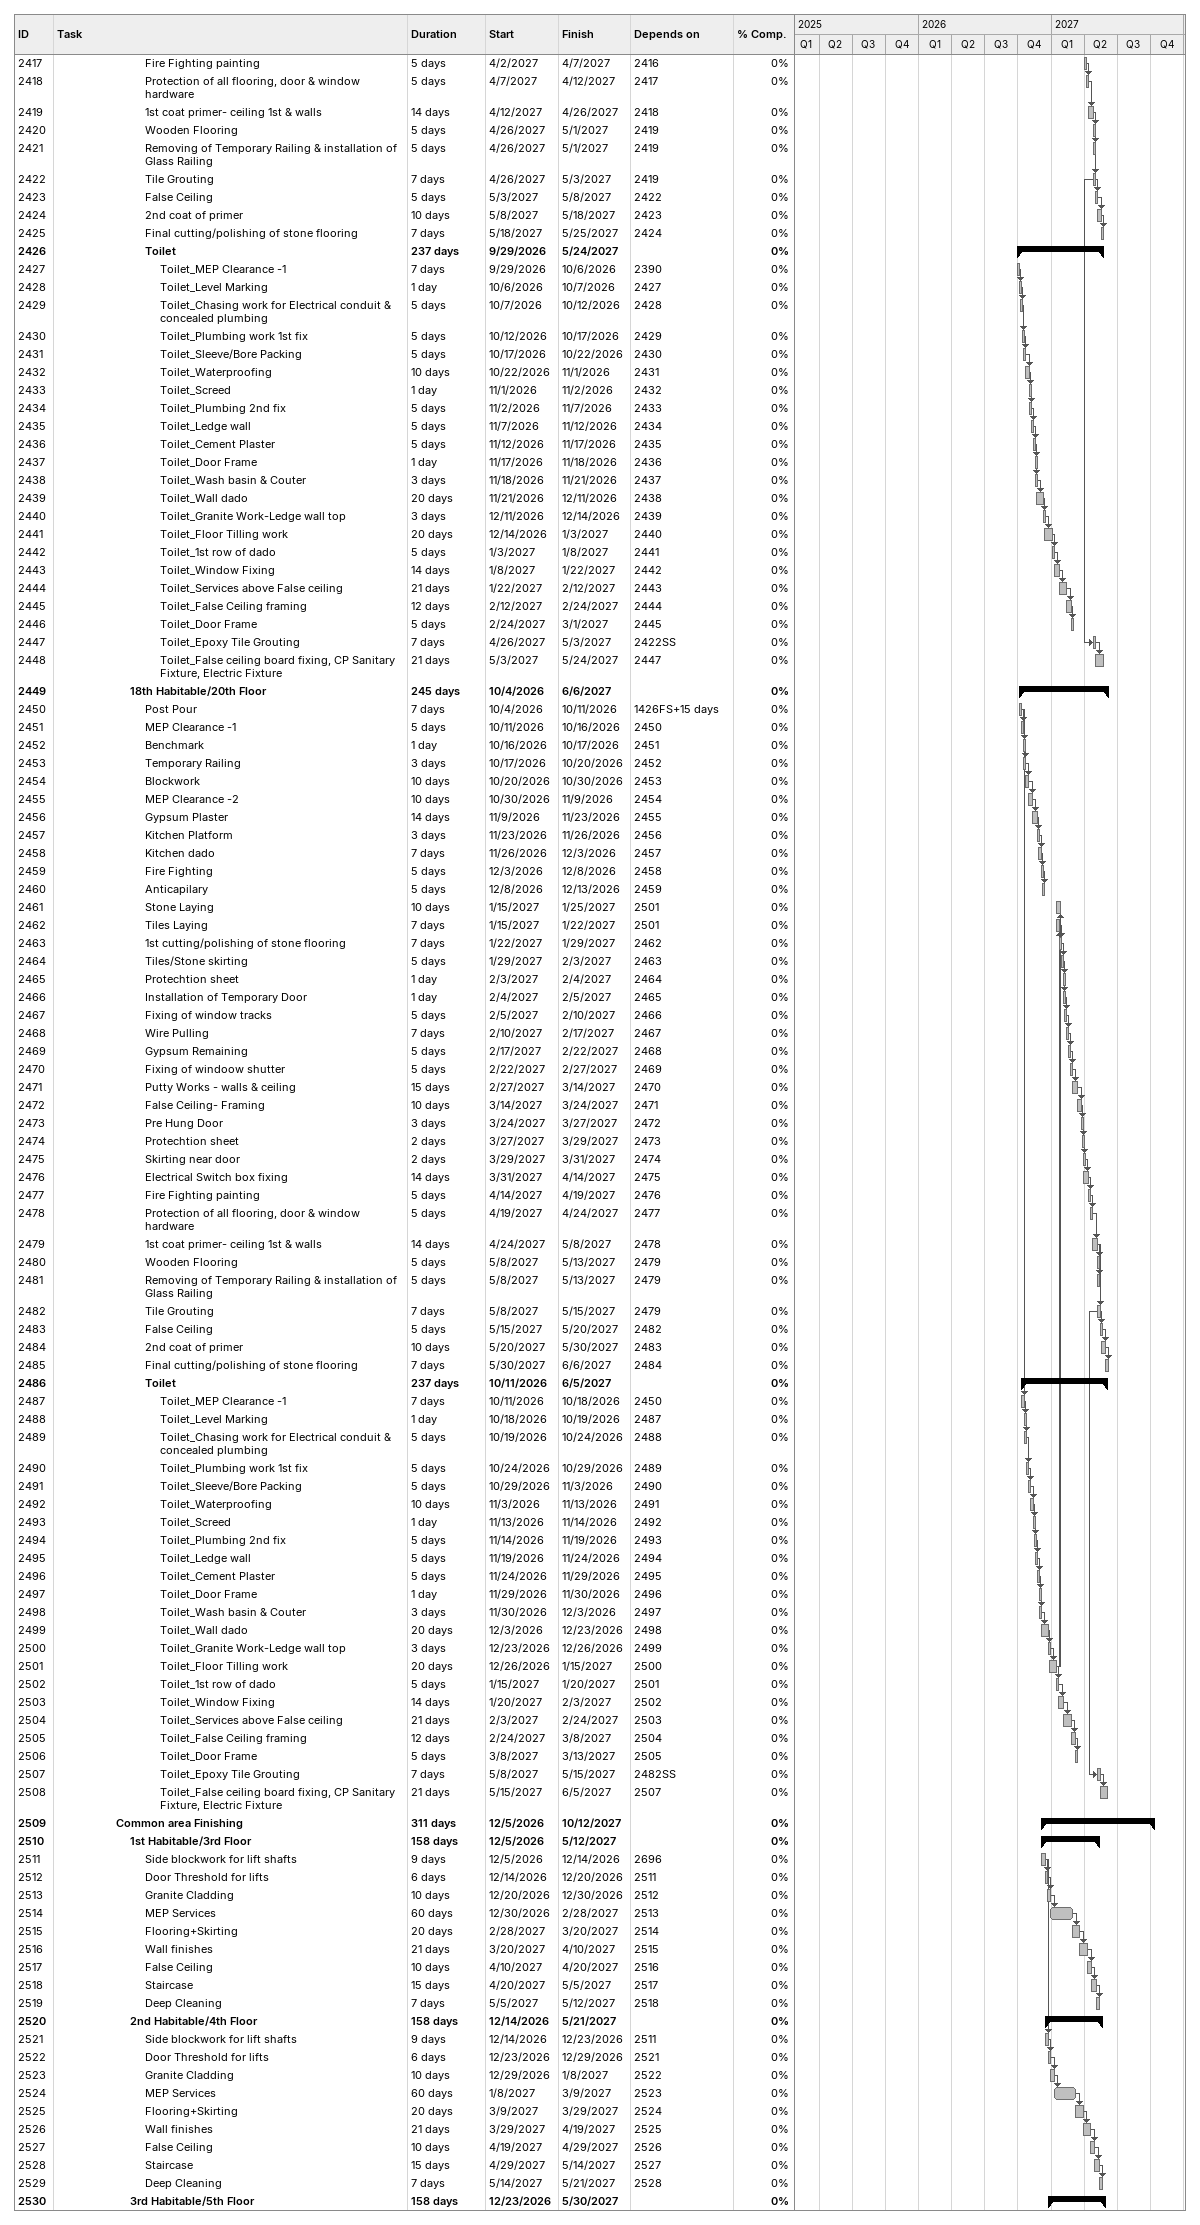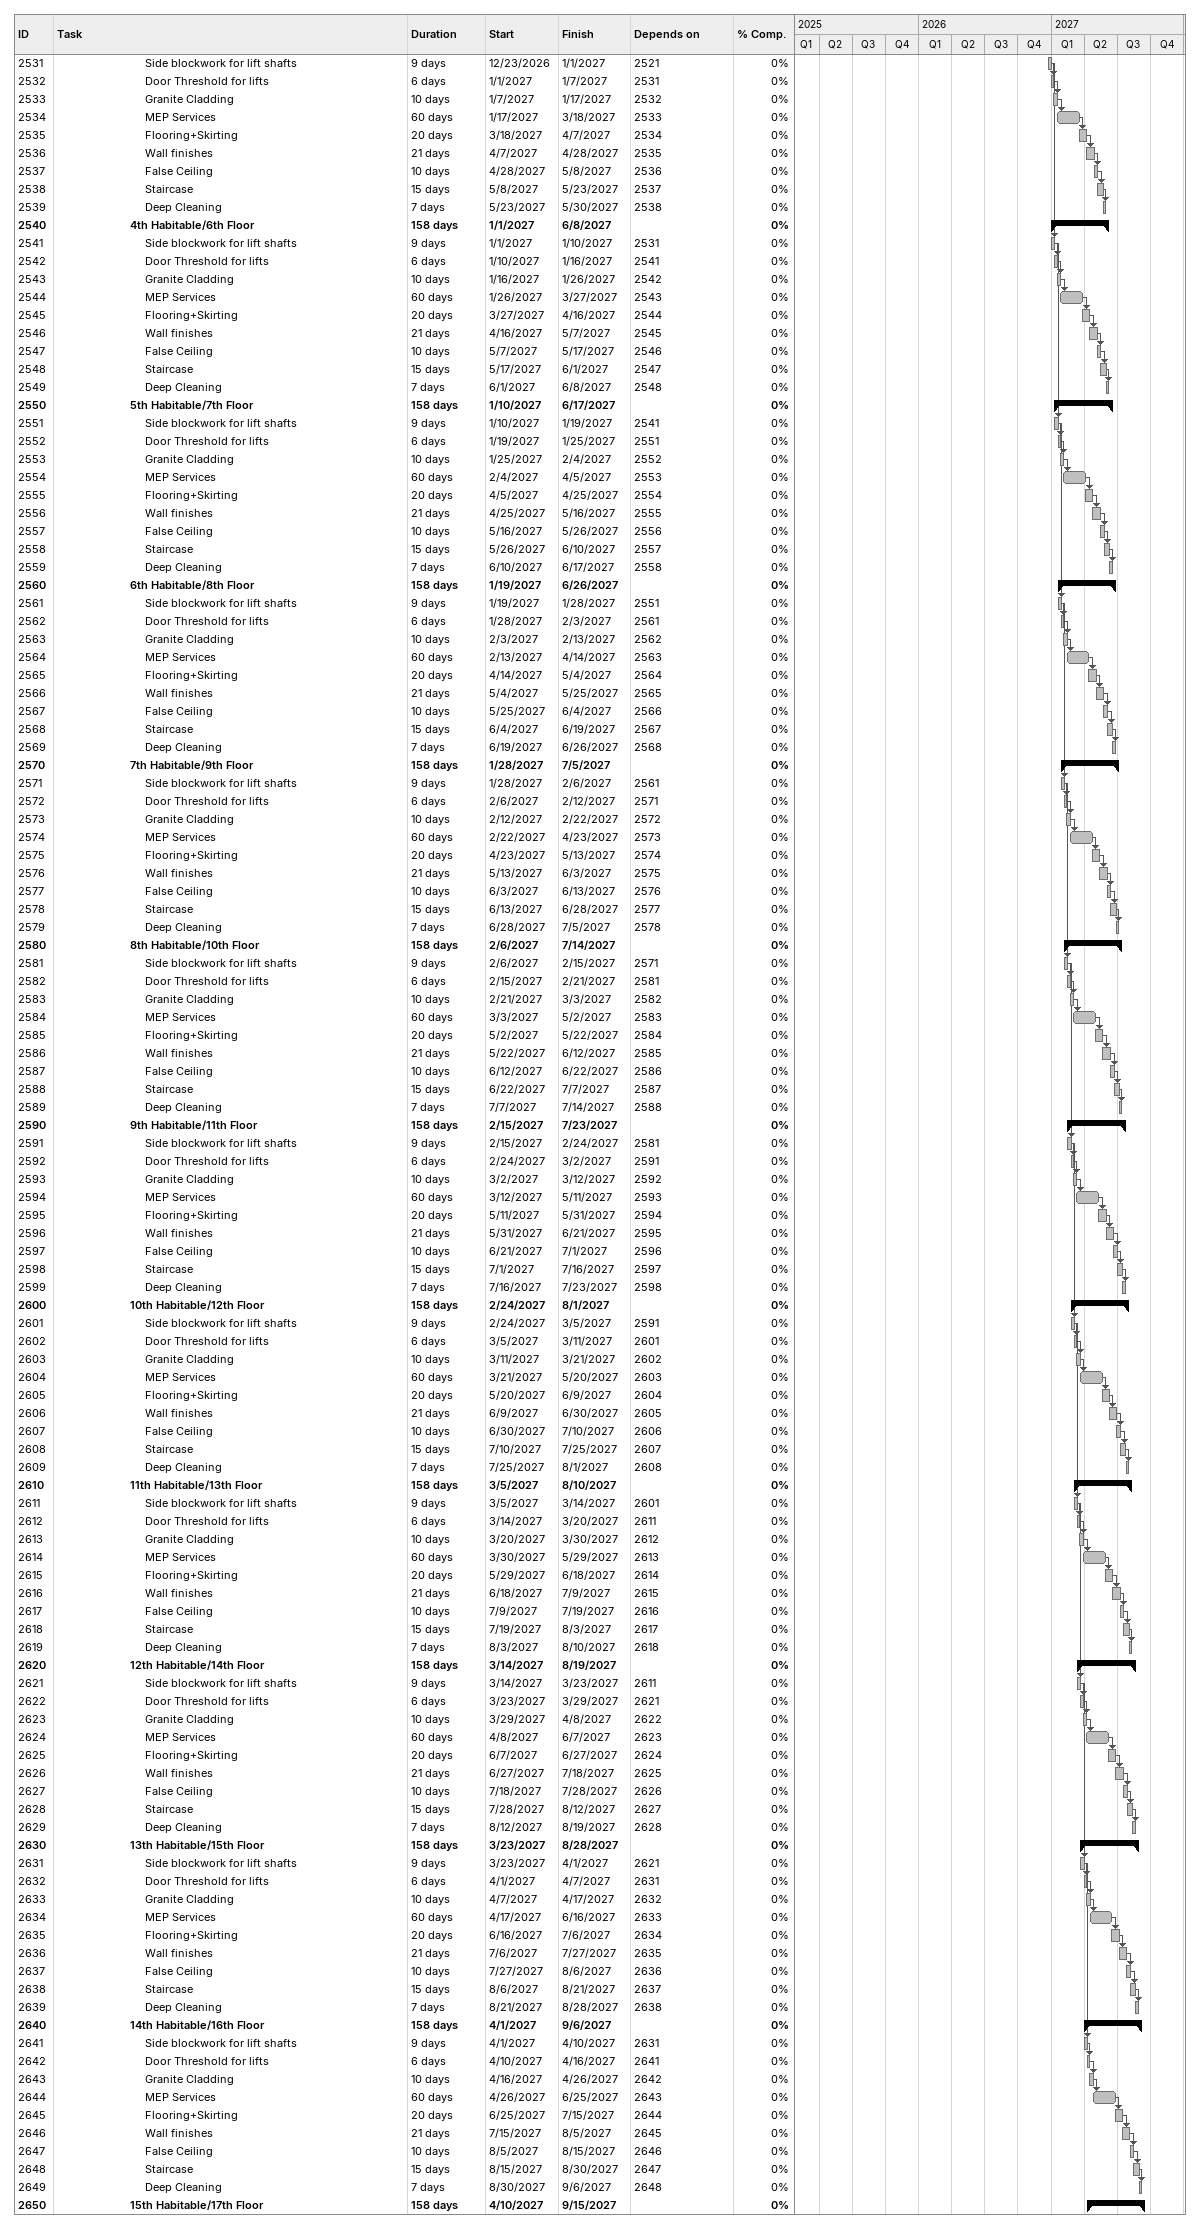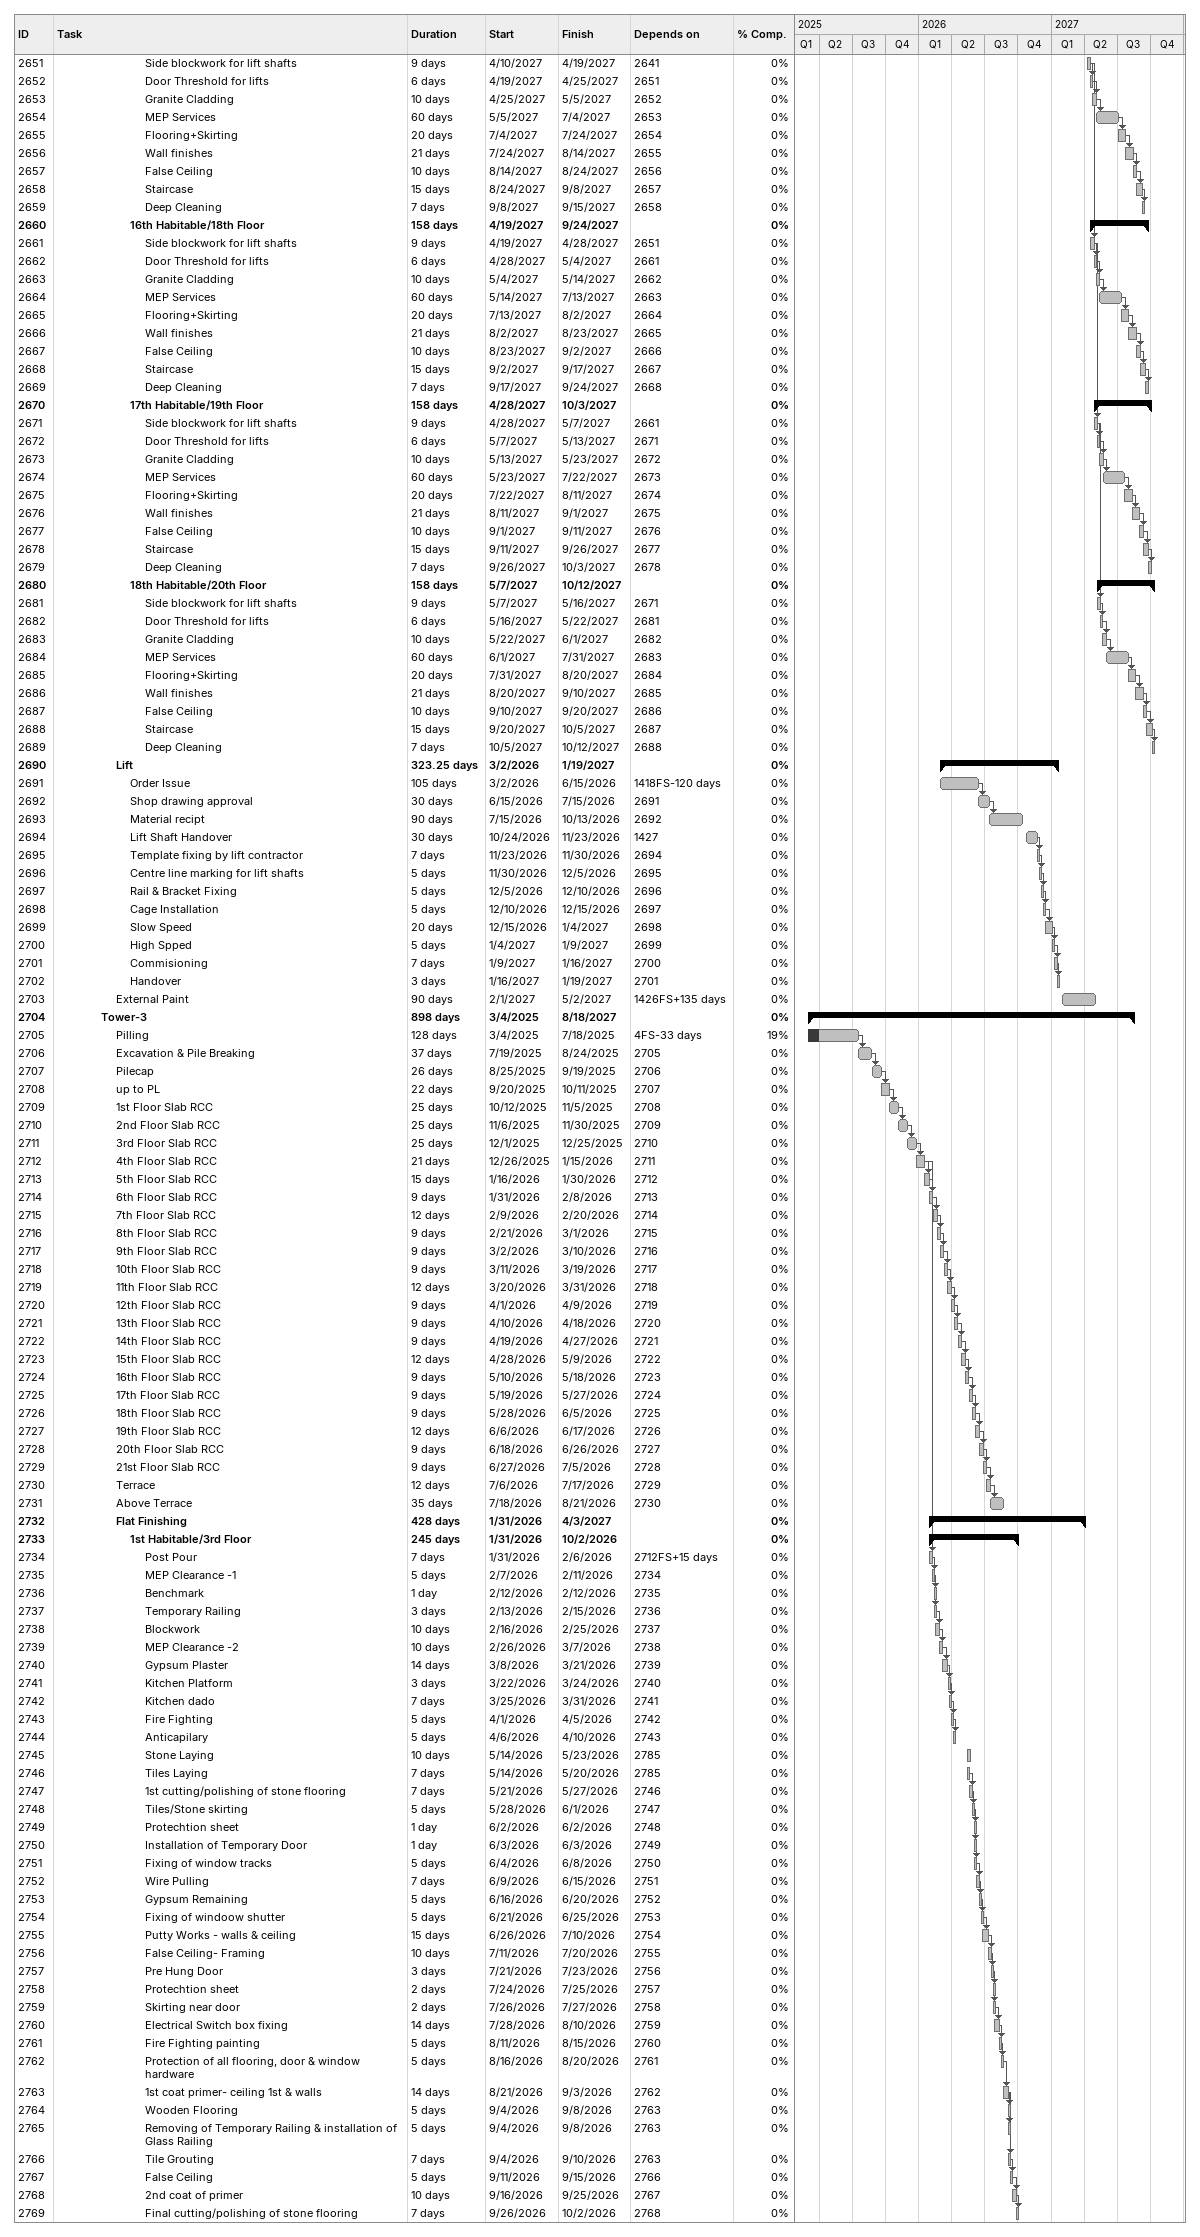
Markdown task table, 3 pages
| ID | Level | Task | Duration | Start | Finish | Predecessors | % complete |
|---|---|---|---|---|---|---|---|
| 2417 | 7 | Fire Fighting painting | 5d | 2027-04-02 | 2027-04-07 | 2416 | 0 |
| 2418 | 7 | Protection of all flooring, door & window hardware | 5d | 2027-04-07 | 2027-04-12 | 2417 | 0 |
| 2419 | 7 | 1st coat primer- ceiling 1st & walls | 14d | 2027-04-12 | 2027-04-26 | 2418 | 0 |
| 2420 | 7 | Wooden Flooring | 5d | 2027-04-26 | 2027-05-01 | 2419 | 0 |
| 2421 | 7 | Removing of Temporary Railing & installation of Glass Railing | 5d | 2027-04-26 | 2027-05-01 | 2419 | 0 |
| 2422 | 7 | Tile Grouting | 7d | 2027-04-26 | 2027-05-03 | 2419 | 0 |
| 2423 | 7 | False Ceiling | 5d | 2027-05-03 | 2027-05-08 | 2422 | 0 |
| 2424 | 7 | 2nd coat of primer | 10d | 2027-05-08 | 2027-05-18 | 2423 | 0 |
| 2425 | 7 | Final cutting/polishing of stone flooring | 7d | 2027-05-18 | 2027-05-25 | 2424 | 0 |
| 2426 | 7 | **Toilet** | 237d | 2026-09-29 | 2027-05-24 |  | 0 |
| 2427 | 8 | Toilet_MEP Clearance -1 | 7d | 2026-09-29 | 2026-10-06 | 2390 | 0 |
| 2428 | 8 | Toilet_Level Marking | 1d | 2026-10-06 | 2026-10-07 | 2427 | 0 |
| 2429 | 8 | Toilet_Chasing work for Electrical conduit & concealed plumbing | 5d | 2026-10-07 | 2026-10-12 | 2428 | 0 |
| 2430 | 8 | Toilet_Plumbing work 1st fix | 5d | 2026-10-12 | 2026-10-17 | 2429 | 0 |
| 2431 | 8 | Toilet_Sleeve/Bore Packing | 5d | 2026-10-17 | 2026-10-22 | 2430 | 0 |
| 2432 | 8 | Toilet_Waterproofing | 10d | 2026-10-22 | 2026-11-01 | 2431 | 0 |
| 2433 | 8 | Toilet_Screed | 1d | 2026-11-01 | 2026-11-02 | 2432 | 0 |
| 2434 | 8 | Toilet_Plumbing 2nd fix | 5d | 2026-11-02 | 2026-11-07 | 2433 | 0 |
| 2435 | 8 | Toilet_Ledge wall | 5d | 2026-11-07 | 2026-11-12 | 2434 | 0 |
| 2436 | 8 | Toilet_Cement Plaster | 5d | 2026-11-12 | 2026-11-17 | 2435 | 0 |
| 2437 | 8 | Toilet_Door Frame | 1d | 2026-11-17 | 2026-11-18 | 2436 | 0 |
| 2438 | 8 | Toilet_Wash basin & Couter | 3d | 2026-11-18 | 2026-11-21 | 2437 | 0 |
| 2439 | 8 | Toilet_Wall dado | 20d | 2026-11-21 | 2026-12-11 | 2438 | 0 |
| 2440 | 8 | Toilet_Granite Work-Ledge wall top | 3d | 2026-12-11 | 2026-12-14 | 2439 | 0 |
| 2441 | 8 | Toilet_Floor Tilling work | 20d | 2026-12-14 | 2027-01-03 | 2440 | 0 |
| 2442 | 8 | Toilet_1st row of dado | 5d | 2027-01-03 | 2027-01-08 | 2441 | 0 |
| 2443 | 8 | Toilet_Window Fixing | 14d | 2027-01-08 | 2027-01-22 | 2442 | 0 |
| 2444 | 8 | Toilet_Services above False ceiling | 21d | 2027-01-22 | 2027-02-12 | 2443 | 0 |
| 2445 | 8 | Toilet_False Ceiling framing | 12d | 2027-02-12 | 2027-02-24 | 2444 | 0 |
| 2446 | 8 | Toilet_Door Frame | 5d | 2027-02-24 | 2027-03-01 | 2445 | 0 |
| 2447 | 8 | Toilet_Epoxy Tile Grouting | 7d | 2027-04-26 | 2027-05-03 | 2422SS | 0 |
| 2448 | 8 | Toilet_False ceiling board fixing, CP Sanitary Fixture, Electric Fixture | 21d | 2027-05-03 | 2027-05-24 | 2447 | 0 |
| 2449 | 6 | **18th Habitable/20th Floor** | 245d | 2026-10-04 | 2027-06-06 |  | 0 |
| 2450 | 7 | Post Pour | 7d | 2026-10-04 | 2026-10-11 | 1426FS+15d | 0 |
| 2451 | 7 | MEP Clearance -1 | 5d | 2026-10-11 | 2026-10-16 | 2450 | 0 |
| 2452 | 7 | Benchmark | 1d | 2026-10-16 | 2026-10-17 | 2451 | 0 |
| 2453 | 7 | Temporary Railing | 3d | 2026-10-17 | 2026-10-20 | 2452 | 0 |
| 2454 | 7 | Blockwork | 10d | 2026-10-20 | 2026-10-30 | 2453 | 0 |
| 2455 | 7 | MEP Clearance -2 | 10d | 2026-10-30 | 2026-11-09 | 2454 | 0 |
| 2456 | 7 | Gypsum Plaster | 14d | 2026-11-09 | 2026-11-23 | 2455 | 0 |
| 2457 | 7 | Kitchen Platform | 3d | 2026-11-23 | 2026-11-26 | 2456 | 0 |
| 2458 | 7 | Kitchen dado | 7d | 2026-11-26 | 2026-12-03 | 2457 | 0 |
| 2459 | 7 | Fire Fighting | 5d | 2026-12-03 | 2026-12-08 | 2458 | 0 |
| 2460 | 7 | Anticapilary | 5d | 2026-12-08 | 2026-12-13 | 2459 | 0 |
| 2461 | 7 | Stone Laying | 10d | 2027-01-15 | 2027-01-25 | 2501 | 0 |
| 2462 | 7 | Tiles Laying | 7d | 2027-01-15 | 2027-01-22 | 2501 | 0 |
| 2463 | 7 | 1st cutting/polishing of stone flooring | 7d | 2027-01-22 | 2027-01-29 | 2462 | 0 |
| 2464 | 7 | Tiles/Stone skirting | 5d | 2027-01-29 | 2027-02-03 | 2463 | 0 |
| 2465 | 7 | Protechtion sheet | 1d | 2027-02-03 | 2027-02-04 | 2464 | 0 |
| 2466 | 7 | Installation of Temporary Door | 1d | 2027-02-04 | 2027-02-05 | 2465 | 0 |
| 2467 | 7 | Fixing of window tracks | 5d | 2027-02-05 | 2027-02-10 | 2466 | 0 |
| 2468 | 7 | Wire Pulling | 7d | 2027-02-10 | 2027-02-17 | 2467 | 0 |
| 2469 | 7 | Gypsum Remaining | 5d | 2027-02-17 | 2027-02-22 | 2468 | 0 |
| 2470 | 7 | Fixing of windoow shutter | 5d | 2027-02-22 | 2027-02-27 | 2469 | 0 |
| 2471 | 7 | Putty Works - walls & ceiling | 15d | 2027-02-27 | 2027-03-14 | 2470 | 0 |
| 2472 | 7 | False Ceiling- Framing | 10d | 2027-03-14 | 2027-03-24 | 2471 | 0 |
| 2473 | 7 | Pre Hung Door | 3d | 2027-03-24 | 2027-03-27 | 2472 | 0 |
| 2474 | 7 | Protechtion sheet | 2d | 2027-03-27 | 2027-03-29 | 2473 | 0 |
| 2475 | 7 | Skirting near door | 2d | 2027-03-29 | 2027-03-31 | 2474 | 0 |
| 2476 | 7 | Electrical Switch box fixing | 14d | 2027-03-31 | 2027-04-14 | 2475 | 0 |
| 2477 | 7 | Fire Fighting painting | 5d | 2027-04-14 | 2027-04-19 | 2476 | 0 |
| 2478 | 7 | Protection of all flooring, door & window hardware | 5d | 2027-04-19 | 2027-04-24 | 2477 | 0 |
| 2479 | 7 | 1st coat primer- ceiling 1st & walls | 14d | 2027-04-24 | 2027-05-08 | 2478 | 0 |
| 2480 | 7 | Wooden Flooring | 5d | 2027-05-08 | 2027-05-13 | 2479 | 0 |
| 2481 | 7 | Removing of Temporary Railing & installation of Glass Railing | 5d | 2027-05-08 | 2027-05-13 | 2479 | 0 |
| 2482 | 7 | Tile Grouting | 7d | 2027-05-08 | 2027-05-15 | 2479 | 0 |
| 2483 | 7 | False Ceiling | 5d | 2027-05-15 | 2027-05-20 | 2482 | 0 |
| 2484 | 7 | 2nd coat of primer | 10d | 2027-05-20 | 2027-05-30 | 2483 | 0 |
| 2485 | 7 | Final cutting/polishing of stone flooring | 7d | 2027-05-30 | 2027-06-06 | 2484 | 0 |
| 2486 | 7 | **Toilet** | 237d | 2026-10-11 | 2027-06-05 |  | 0 |
| 2487 | 8 | Toilet_MEP Clearance -1 | 7d | 2026-10-11 | 2026-10-18 | 2450 | 0 |
| 2488 | 8 | Toilet_Level Marking | 1d | 2026-10-18 | 2026-10-19 | 2487 | 0 |
| 2489 | 8 | Toilet_Chasing work for Electrical conduit & concealed plumbing | 5d | 2026-10-19 | 2026-10-24 | 2488 | 0 |
| 2490 | 8 | Toilet_Plumbing work 1st fix | 5d | 2026-10-24 | 2026-10-29 | 2489 | 0 |
| 2491 | 8 | Toilet_Sleeve/Bore Packing | 5d | 2026-10-29 | 2026-11-03 | 2490 | 0 |
| 2492 | 8 | Toilet_Waterproofing | 10d | 2026-11-03 | 2026-11-13 | 2491 | 0 |
| 2493 | 8 | Toilet_Screed | 1d | 2026-11-13 | 2026-11-14 | 2492 | 0 |
| 2494 | 8 | Toilet_Plumbing 2nd fix | 5d | 2026-11-14 | 2026-11-19 | 2493 | 0 |
| 2495 | 8 | Toilet_Ledge wall | 5d | 2026-11-19 | 2026-11-24 | 2494 | 0 |
| 2496 | 8 | Toilet_Cement Plaster | 5d | 2026-11-24 | 2026-11-29 | 2495 | 0 |
| 2497 | 8 | Toilet_Door Frame | 1d | 2026-11-29 | 2026-11-30 | 2496 | 0 |
| 2498 | 8 | Toilet_Wash basin & Couter | 3d | 2026-11-30 | 2026-12-03 | 2497 | 0 |
| 2499 | 8 | Toilet_Wall dado | 20d | 2026-12-03 | 2026-12-23 | 2498 | 0 |
| 2500 | 8 | Toilet_Granite Work-Ledge wall top | 3d | 2026-12-23 | 2026-12-26 | 2499 | 0 |
| 2501 | 8 | Toilet_Floor Tilling work | 20d | 2026-12-26 | 2027-01-15 | 2500 | 0 |
| 2502 | 8 | Toilet_1st row of dado | 5d | 2027-01-15 | 2027-01-20 | 2501 | 0 |
| 2503 | 8 | Toilet_Window Fixing | 14d | 2027-01-20 | 2027-02-03 | 2502 | 0 |
| 2504 | 8 | Toilet_Services above False ceiling | 21d | 2027-02-03 | 2027-02-24 | 2503 | 0 |
| 2505 | 8 | Toilet_False Ceiling framing | 12d | 2027-02-24 | 2027-03-08 | 2504 | 0 |
| 2506 | 8 | Toilet_Door Frame | 5d | 2027-03-08 | 2027-03-13 | 2505 | 0 |
| 2507 | 8 | Toilet_Epoxy Tile Grouting | 7d | 2027-05-08 | 2027-05-15 | 2482SS | 0 |
| 2508 | 8 | Toilet_False ceiling board fixing, CP Sanitary Fixture, Electric Fixture | 21d | 2027-05-15 | 2027-06-05 | 2507 | 0 |
| 2509 | 5 | **Common area Finishing** | 311d | 2026-12-05 | 2027-10-12 |  | 0 |
| 2510 | 6 | **1st Habitable/3rd Floor** | 158d | 2026-12-05 | 2027-05-12 |  | 0 |
| 2511 | 7 | Side blockwork for lift shafts | 9d | 2026-12-05 | 2026-12-14 | 2696 | 0 |
| 2512 | 7 | Door Threshold for lifts | 6d | 2026-12-14 | 2026-12-20 | 2511 | 0 |
| 2513 | 7 | Granite Cladding | 10d | 2026-12-20 | 2026-12-30 | 2512 | 0 |
| 2514 | 7 | MEP Services | 60d | 2026-12-30 | 2027-02-28 | 2513 | 0 |
| 2515 | 7 | Flooring+Skirting | 20d | 2027-02-28 | 2027-03-20 | 2514 | 0 |
| 2516 | 7 | Wall finishes | 21d | 2027-03-20 | 2027-04-10 | 2515 | 0 |
| 2517 | 7 | False Ceiling | 10d | 2027-04-10 | 2027-04-20 | 2516 | 0 |
| 2518 | 7 | Staircase | 15d | 2027-04-20 | 2027-05-05 | 2517 | 0 |
| 2519 | 7 | Deep Cleaning | 7d | 2027-05-05 | 2027-05-12 | 2518 | 0 |
| 2520 | 6 | **2nd Habitable/4th Floor** | 158d | 2026-12-14 | 2027-05-21 |  | 0 |
| 2521 | 7 | Side blockwork for lift shafts | 9d | 2026-12-14 | 2026-12-23 | 2511 | 0 |
| 2522 | 7 | Door Threshold for lifts | 6d | 2026-12-23 | 2026-12-29 | 2521 | 0 |
| 2523 | 7 | Granite Cladding | 10d | 2026-12-29 | 2027-01-08 | 2522 | 0 |
| 2524 | 7 | MEP Services | 60d | 2027-01-08 | 2027-03-09 | 2523 | 0 |
| 2525 | 7 | Flooring+Skirting | 20d | 2027-03-09 | 2027-03-29 | 2524 | 0 |
| 2526 | 7 | Wall finishes | 21d | 2027-03-29 | 2027-04-19 | 2525 | 0 |
| 2527 | 7 | False Ceiling | 10d | 2027-04-19 | 2027-04-29 | 2526 | 0 |
| 2528 | 7 | Staircase | 15d | 2027-04-29 | 2027-05-14 | 2527 | 0 |
| 2529 | 7 | Deep Cleaning | 7d | 2027-05-14 | 2027-05-21 | 2528 | 0 |
| 2530 | 6 | **3rd Habitable/5th Floor** | 158d | 2026-12-23 | 2027-05-30 |  | 0 |
| 2531 | 7 | Side blockwork for lift shafts | 9d | 2026-12-23 | 2027-01-01 | 2521 | 0 |
| 2532 | 7 | Door Threshold for lifts | 6d | 2027-01-01 | 2027-01-07 | 2531 | 0 |
| 2533 | 7 | Granite Cladding | 10d | 2027-01-07 | 2027-01-17 | 2532 | 0 |
| 2534 | 7 | MEP Services | 60d | 2027-01-17 | 2027-03-18 | 2533 | 0 |
| 2535 | 7 | Flooring+Skirting | 20d | 2027-03-18 | 2027-04-07 | 2534 | 0 |
| 2536 | 7 | Wall finishes | 21d | 2027-04-07 | 2027-04-28 | 2535 | 0 |
| 2537 | 7 | False Ceiling | 10d | 2027-04-28 | 2027-05-08 | 2536 | 0 |
| 2538 | 7 | Staircase | 15d | 2027-05-08 | 2027-05-23 | 2537 | 0 |
| 2539 | 7 | Deep Cleaning | 7d | 2027-05-23 | 2027-05-30 | 2538 | 0 |
| 2540 | 6 | **4th Habitable/6th Floor** | 158d | 2027-01-01 | 2027-06-08 |  | 0 |
| 2541 | 7 | Side blockwork for lift shafts | 9d | 2027-01-01 | 2027-01-10 | 2531 | 0 |
| 2542 | 7 | Door Threshold for lifts | 6d | 2027-01-10 | 2027-01-16 | 2541 | 0 |
| 2543 | 7 | Granite Cladding | 10d | 2027-01-16 | 2027-01-26 | 2542 | 0 |
| 2544 | 7 | MEP Services | 60d | 2027-01-26 | 2027-03-27 | 2543 | 0 |
| 2545 | 7 | Flooring+Skirting | 20d | 2027-03-27 | 2027-04-16 | 2544 | 0 |
| 2546 | 7 | Wall finishes | 21d | 2027-04-16 | 2027-05-07 | 2545 | 0 |
| 2547 | 7 | False Ceiling | 10d | 2027-05-07 | 2027-05-17 | 2546 | 0 |
| 2548 | 7 | Staircase | 15d | 2027-05-17 | 2027-06-01 | 2547 | 0 |
| 2549 | 7 | Deep Cleaning | 7d | 2027-06-01 | 2027-06-08 | 2548 | 0 |
| 2550 | 6 | **5th Habitable/7th Floor** | 158d | 2027-01-10 | 2027-06-17 |  | 0 |
| 2551 | 7 | Side blockwork for lift shafts | 9d | 2027-01-10 | 2027-01-19 | 2541 | 0 |
| 2552 | 7 | Door Threshold for lifts | 6d | 2027-01-19 | 2027-01-25 | 2551 | 0 |
| 2553 | 7 | Granite Cladding | 10d | 2027-01-25 | 2027-02-04 | 2552 | 0 |
| 2554 | 7 | MEP Services | 60d | 2027-02-04 | 2027-04-05 | 2553 | 0 |
| 2555 | 7 | Flooring+Skirting | 20d | 2027-04-05 | 2027-04-25 | 2554 | 0 |
| 2556 | 7 | Wall finishes | 21d | 2027-04-25 | 2027-05-16 | 2555 | 0 |
| 2557 | 7 | False Ceiling | 10d | 2027-05-16 | 2027-05-26 | 2556 | 0 |
| 2558 | 7 | Staircase | 15d | 2027-05-26 | 2027-06-10 | 2557 | 0 |
| 2559 | 7 | Deep Cleaning | 7d | 2027-06-10 | 2027-06-17 | 2558 | 0 |
| 2560 | 6 | **6th Habitable/8th Floor** | 158d | 2027-01-19 | 2027-06-26 |  | 0 |
| 2561 | 7 | Side blockwork for lift shafts | 9d | 2027-01-19 | 2027-01-28 | 2551 | 0 |
| 2562 | 7 | Door Threshold for lifts | 6d | 2027-01-28 | 2027-02-03 | 2561 | 0 |
| 2563 | 7 | Granite Cladding | 10d | 2027-02-03 | 2027-02-13 | 2562 | 0 |
| 2564 | 7 | MEP Services | 60d | 2027-02-13 | 2027-04-14 | 2563 | 0 |
| 2565 | 7 | Flooring+Skirting | 20d | 2027-04-14 | 2027-05-04 | 2564 | 0 |
| 2566 | 7 | Wall finishes | 21d | 2027-05-04 | 2027-05-25 | 2565 | 0 |
| 2567 | 7 | False Ceiling | 10d | 2027-05-25 | 2027-06-04 | 2566 | 0 |
| 2568 | 7 | Staircase | 15d | 2027-06-04 | 2027-06-19 | 2567 | 0 |
| 2569 | 7 | Deep Cleaning | 7d | 2027-06-19 | 2027-06-26 | 2568 | 0 |
| 2570 | 6 | **7th Habitable/9th Floor** | 158d | 2027-01-28 | 2027-07-05 |  | 0 |
| 2571 | 7 | Side blockwork for lift shafts | 9d | 2027-01-28 | 2027-02-06 | 2561 | 0 |
| 2572 | 7 | Door Threshold for lifts | 6d | 2027-02-06 | 2027-02-12 | 2571 | 0 |
| 2573 | 7 | Granite Cladding | 10d | 2027-02-12 | 2027-02-22 | 2572 | 0 |
| 2574 | 7 | MEP Services | 60d | 2027-02-22 | 2027-04-23 | 2573 | 0 |
| 2575 | 7 | Flooring+Skirting | 20d | 2027-04-23 | 2027-05-13 | 2574 | 0 |
| 2576 | 7 | Wall finishes | 21d | 2027-05-13 | 2027-06-03 | 2575 | 0 |
| 2577 | 7 | False Ceiling | 10d | 2027-06-03 | 2027-06-13 | 2576 | 0 |
| 2578 | 7 | Staircase | 15d | 2027-06-13 | 2027-06-28 | 2577 | 0 |
| 2579 | 7 | Deep Cleaning | 7d | 2027-06-28 | 2027-07-05 | 2578 | 0 |
| 2580 | 6 | **8th Habitable/10th Floor** | 158d | 2027-02-06 | 2027-07-14 |  | 0 |
| 2581 | 7 | Side blockwork for lift shafts | 9d | 2027-02-06 | 2027-02-15 | 2571 | 0 |
| 2582 | 7 | Door Threshold for lifts | 6d | 2027-02-15 | 2027-02-21 | 2581 | 0 |
| 2583 | 7 | Granite Cladding | 10d | 2027-02-21 | 2027-03-03 | 2582 | 0 |
| 2584 | 7 | MEP Services | 60d | 2027-03-03 | 2027-05-02 | 2583 | 0 |
| 2585 | 7 | Flooring+Skirting | 20d | 2027-05-02 | 2027-05-22 | 2584 | 0 |
| 2586 | 7 | Wall finishes | 21d | 2027-05-22 | 2027-06-12 | 2585 | 0 |
| 2587 | 7 | False Ceiling | 10d | 2027-06-12 | 2027-06-22 | 2586 | 0 |
| 2588 | 7 | Staircase | 15d | 2027-06-22 | 2027-07-07 | 2587 | 0 |
| 2589 | 7 | Deep Cleaning | 7d | 2027-07-07 | 2027-07-14 | 2588 | 0 |
| 2590 | 6 | **9th Habitable/11th Floor** | 158d | 2027-02-15 | 2027-07-23 |  | 0 |
| 2591 | 7 | Side blockwork for lift shafts | 9d | 2027-02-15 | 2027-02-24 | 2581 | 0 |
| 2592 | 7 | Door Threshold for lifts | 6d | 2027-02-24 | 2027-03-02 | 2591 | 0 |
| 2593 | 7 | Granite Cladding | 10d | 2027-03-02 | 2027-03-12 | 2592 | 0 |
| 2594 | 7 | MEP Services | 60d | 2027-03-12 | 2027-05-11 | 2593 | 0 |
| 2595 | 7 | Flooring+Skirting | 20d | 2027-05-11 | 2027-05-31 | 2594 | 0 |
| 2596 | 7 | Wall finishes | 21d | 2027-05-31 | 2027-06-21 | 2595 | 0 |
| 2597 | 7 | False Ceiling | 10d | 2027-06-21 | 2027-07-01 | 2596 | 0 |
| 2598 | 7 | Staircase | 15d | 2027-07-01 | 2027-07-16 | 2597 | 0 |
| 2599 | 7 | Deep Cleaning | 7d | 2027-07-16 | 2027-07-23 | 2598 | 0 |
| 2600 | 6 | **10th Habitable/12th Floor** | 158d | 2027-02-24 | 2027-08-01 |  | 0 |
| 2601 | 7 | Side blockwork for lift shafts | 9d | 2027-02-24 | 2027-03-05 | 2591 | 0 |
| 2602 | 7 | Door Threshold for lifts | 6d | 2027-03-05 | 2027-03-11 | 2601 | 0 |
| 2603 | 7 | Granite Cladding | 10d | 2027-03-11 | 2027-03-21 | 2602 | 0 |
| 2604 | 7 | MEP Services | 60d | 2027-03-21 | 2027-05-20 | 2603 | 0 |
| 2605 | 7 | Flooring+Skirting | 20d | 2027-05-20 | 2027-06-09 | 2604 | 0 |
| 2606 | 7 | Wall finishes | 21d | 2027-06-09 | 2027-06-30 | 2605 | 0 |
| 2607 | 7 | False Ceiling | 10d | 2027-06-30 | 2027-07-10 | 2606 | 0 |
| 2608 | 7 | Staircase | 15d | 2027-07-10 | 2027-07-25 | 2607 | 0 |
| 2609 | 7 | Deep Cleaning | 7d | 2027-07-25 | 2027-08-01 | 2608 | 0 |
| 2610 | 6 | **11th Habitable/13th Floor** | 158d | 2027-03-05 | 2027-08-10 |  | 0 |
| 2611 | 7 | Side blockwork for lift shafts | 9d | 2027-03-05 | 2027-03-14 | 2601 | 0 |
| 2612 | 7 | Door Threshold for lifts | 6d | 2027-03-14 | 2027-03-20 | 2611 | 0 |
| 2613 | 7 | Granite Cladding | 10d | 2027-03-20 | 2027-03-30 | 2612 | 0 |
| 2614 | 7 | MEP Services | 60d | 2027-03-30 | 2027-05-29 | 2613 | 0 |
| 2615 | 7 | Flooring+Skirting | 20d | 2027-05-29 | 2027-06-18 | 2614 | 0 |
| 2616 | 7 | Wall finishes | 21d | 2027-06-18 | 2027-07-09 | 2615 | 0 |
| 2617 | 7 | False Ceiling | 10d | 2027-07-09 | 2027-07-19 | 2616 | 0 |
| 2618 | 7 | Staircase | 15d | 2027-07-19 | 2027-08-03 | 2617 | 0 |
| 2619 | 7 | Deep Cleaning | 7d | 2027-08-03 | 2027-08-10 | 2618 | 0 |
| 2620 | 6 | **12th Habitable/14th Floor** | 158d | 2027-03-14 | 2027-08-19 |  | 0 |
| 2621 | 7 | Side blockwork for lift shafts | 9d | 2027-03-14 | 2027-03-23 | 2611 | 0 |
| 2622 | 7 | Door Threshold for lifts | 6d | 2027-03-23 | 2027-03-29 | 2621 | 0 |
| 2623 | 7 | Granite Cladding | 10d | 2027-03-29 | 2027-04-08 | 2622 | 0 |
| 2624 | 7 | MEP Services | 60d | 2027-04-08 | 2027-06-07 | 2623 | 0 |
| 2625 | 7 | Flooring+Skirting | 20d | 2027-06-07 | 2027-06-27 | 2624 | 0 |
| 2626 | 7 | Wall finishes | 21d | 2027-06-27 | 2027-07-18 | 2625 | 0 |
| 2627 | 7 | False Ceiling | 10d | 2027-07-18 | 2027-07-28 | 2626 | 0 |
| 2628 | 7 | Staircase | 15d | 2027-07-28 | 2027-08-12 | 2627 | 0 |
| 2629 | 7 | Deep Cleaning | 7d | 2027-08-12 | 2027-08-19 | 2628 | 0 |
| 2630 | 6 | **13th Habitable/15th Floor** | 158d | 2027-03-23 | 2027-08-28 |  | 0 |
| 2631 | 7 | Side blockwork for lift shafts | 9d | 2027-03-23 | 2027-04-01 | 2621 | 0 |
| 2632 | 7 | Door Threshold for lifts | 6d | 2027-04-01 | 2027-04-07 | 2631 | 0 |
| 2633 | 7 | Granite Cladding | 10d | 2027-04-07 | 2027-04-17 | 2632 | 0 |
| 2634 | 7 | MEP Services | 60d | 2027-04-17 | 2027-06-16 | 2633 | 0 |
| 2635 | 7 | Flooring+Skirting | 20d | 2027-06-16 | 2027-07-06 | 2634 | 0 |
| 2636 | 7 | Wall finishes | 21d | 2027-07-06 | 2027-07-27 | 2635 | 0 |
| 2637 | 7 | False Ceiling | 10d | 2027-07-27 | 2027-08-06 | 2636 | 0 |
| 2638 | 7 | Staircase | 15d | 2027-08-06 | 2027-08-21 | 2637 | 0 |
| 2639 | 7 | Deep Cleaning | 7d | 2027-08-21 | 2027-08-28 | 2638 | 0 |
| 2640 | 6 | **14th Habitable/16th Floor** | 158d | 2027-04-01 | 2027-09-06 |  | 0 |
| 2641 | 7 | Side blockwork for lift shafts | 9d | 2027-04-01 | 2027-04-10 | 2631 | 0 |
| 2642 | 7 | Door Threshold for lifts | 6d | 2027-04-10 | 2027-04-16 | 2641 | 0 |
| 2643 | 7 | Granite Cladding | 10d | 2027-04-16 | 2027-04-26 | 2642 | 0 |
| 2644 | 7 | MEP Services | 60d | 2027-04-26 | 2027-06-25 | 2643 | 0 |
| 2645 | 7 | Flooring+Skirting | 20d | 2027-06-25 | 2027-07-15 | 2644 | 0 |
| 2646 | 7 | Wall finishes | 21d | 2027-07-15 | 2027-08-05 | 2645 | 0 |
| 2647 | 7 | False Ceiling | 10d | 2027-08-05 | 2027-08-15 | 2646 | 0 |
| 2648 | 7 | Staircase | 15d | 2027-08-15 | 2027-08-30 | 2647 | 0 |
| 2649 | 7 | Deep Cleaning | 7d | 2027-08-30 | 2027-09-06 | 2648 | 0 |
| 2650 | 6 | **15th Habitable/17th Floor** | 158d | 2027-04-10 | 2027-09-15 |  | 0 |
| 2651 | 7 | Side blockwork for lift shafts | 9d | 2027-04-10 | 2027-04-19 | 2641 | 0 |
| 2652 | 7 | Door Threshold for lifts | 6d | 2027-04-19 | 2027-04-25 | 2651 | 0 |
| 2653 | 7 | Granite Cladding | 10d | 2027-04-25 | 2027-05-05 | 2652 | 0 |
| 2654 | 7 | MEP Services | 60d | 2027-05-05 | 2027-07-04 | 2653 | 0 |
| 2655 | 7 | Flooring+Skirting | 20d | 2027-07-04 | 2027-07-24 | 2654 | 0 |
| 2656 | 7 | Wall finishes | 21d | 2027-07-24 | 2027-08-14 | 2655 | 0 |
| 2657 | 7 | False Ceiling | 10d | 2027-08-14 | 2027-08-24 | 2656 | 0 |
| 2658 | 7 | Staircase | 15d | 2027-08-24 | 2027-09-08 | 2657 | 0 |
| 2659 | 7 | Deep Cleaning | 7d | 2027-09-08 | 2027-09-15 | 2658 | 0 |
| 2660 | 6 | **16th Habitable/18th Floor** | 158d | 2027-04-19 | 2027-09-24 |  | 0 |
| 2661 | 7 | Side blockwork for lift shafts | 9d | 2027-04-19 | 2027-04-28 | 2651 | 0 |
| 2662 | 7 | Door Threshold for lifts | 6d | 2027-04-28 | 2027-05-04 | 2661 | 0 |
| 2663 | 7 | Granite Cladding | 10d | 2027-05-04 | 2027-05-14 | 2662 | 0 |
| 2664 | 7 | MEP Services | 60d | 2027-05-14 | 2027-07-13 | 2663 | 0 |
| 2665 | 7 | Flooring+Skirting | 20d | 2027-07-13 | 2027-08-02 | 2664 | 0 |
| 2666 | 7 | Wall finishes | 21d | 2027-08-02 | 2027-08-23 | 2665 | 0 |
| 2667 | 7 | False Ceiling | 10d | 2027-08-23 | 2027-09-02 | 2666 | 0 |
| 2668 | 7 | Staircase | 15d | 2027-09-02 | 2027-09-17 | 2667 | 0 |
| 2669 | 7 | Deep Cleaning | 7d | 2027-09-17 | 2027-09-24 | 2668 | 0 |
| 2670 | 6 | **17th Habitable/19th Floor** | 158d | 2027-04-28 | 2027-10-03 |  | 0 |
| 2671 | 7 | Side blockwork for lift shafts | 9d | 2027-04-28 | 2027-05-07 | 2661 | 0 |
| 2672 | 7 | Door Threshold for lifts | 6d | 2027-05-07 | 2027-05-13 | 2671 | 0 |
| 2673 | 7 | Granite Cladding | 10d | 2027-05-13 | 2027-05-23 | 2672 | 0 |
| 2674 | 7 | MEP Services | 60d | 2027-05-23 | 2027-07-22 | 2673 | 0 |
| 2675 | 7 | Flooring+Skirting | 20d | 2027-07-22 | 2027-08-11 | 2674 | 0 |
| 2676 | 7 | Wall finishes | 21d | 2027-08-11 | 2027-09-01 | 2675 | 0 |
| 2677 | 7 | False Ceiling | 10d | 2027-09-01 | 2027-09-11 | 2676 | 0 |
| 2678 | 7 | Staircase | 15d | 2027-09-11 | 2027-09-26 | 2677 | 0 |
| 2679 | 7 | Deep Cleaning | 7d | 2027-09-26 | 2027-10-03 | 2678 | 0 |
| 2680 | 6 | **18th Habitable/20th Floor** | 158d | 2027-05-07 | 2027-10-12 |  | 0 |
| 2681 | 7 | Side blockwork for lift shafts | 9d | 2027-05-07 | 2027-05-16 | 2671 | 0 |
| 2682 | 7 | Door Threshold for lifts | 6d | 2027-05-16 | 2027-05-22 | 2681 | 0 |
| 2683 | 7 | Granite Cladding | 10d | 2027-05-22 | 2027-06-01 | 2682 | 0 |
| 2684 | 7 | MEP Services | 60d | 2027-06-01 | 2027-07-31 | 2683 | 0 |
| 2685 | 7 | Flooring+Skirting | 20d | 2027-07-31 | 2027-08-20 | 2684 | 0 |
| 2686 | 7 | Wall finishes | 21d | 2027-08-20 | 2027-09-10 | 2685 | 0 |
| 2687 | 7 | False Ceiling | 10d | 2027-09-10 | 2027-09-20 | 2686 | 0 |
| 2688 | 7 | Staircase | 15d | 2027-09-20 | 2027-10-05 | 2687 | 0 |
| 2689 | 7 | Deep Cleaning | 7d | 2027-10-05 | 2027-10-12 | 2688 | 0 |
| 2690 | 5 | **Lift** | 323.25d | 2026-03-02 | 2027-01-19 |  | 0 |
| 2691 | 6 | Order Issue | 105d | 2026-03-02 | 2026-06-15 | 1418FS-120d | 0 |
| 2692 | 6 | Shop drawing approval | 30d | 2026-06-15 | 2026-07-15 | 2691 | 0 |
| 2693 | 6 | Material recipt | 90d | 2026-07-15 | 2026-10-13 | 2692 | 0 |
| 2694 | 6 | Lift Shaft Handover | 30d | 2026-10-24 | 2026-11-23 | 1427 | 0 |
| 2695 | 6 | Template fixing by lift contractor | 7d | 2026-11-23 | 2026-11-30 | 2694 | 0 |
| 2696 | 6 | Centre line marking for lift shafts | 5d | 2026-11-30 | 2026-12-05 | 2695 | 0 |
| 2697 | 6 | Rail & Bracket Fixing | 5d | 2026-12-05 | 2026-12-10 | 2696 | 0 |
| 2698 | 6 | Cage Installation | 5d | 2026-12-10 | 2026-12-15 | 2697 | 0 |
| 2699 | 6 | Slow Speed | 20d | 2026-12-15 | 2027-01-04 | 2698 | 0 |
| 2700 | 6 | High Spped | 5d | 2027-01-04 | 2027-01-09 | 2699 | 0 |
| 2701 | 6 | Commisioning | 7d | 2027-01-09 | 2027-01-16 | 2700 | 0 |
| 2702 | 6 | Handover | 3d | 2027-01-16 | 2027-01-19 | 2701 | 0 |
| 2703 | 5 | External Paint | 90d | 2027-02-01 | 2027-05-02 | 1426FS+135d | 0 |
| 2704 | 4 | **Tower-3** | 898d | 2025-03-04 | 2027-08-18 |  | 0 |
| 2705 | 5 | Pilling | 128d | 2025-03-04 | 2025-07-18 | 4FS-33d | 19 |
| 2706 | 5 | Excavation & Pile Breaking | 37d | 2025-07-19 | 2025-08-24 | 2705 | 0 |
| 2707 | 5 | Pilecap | 26d | 2025-08-25 | 2025-09-19 | 2706 | 0 |
| 2708 | 5 | up to PL | 22d | 2025-09-20 | 2025-10-11 | 2707 | 0 |
| 2709 | 5 | 1st Floor Slab RCC | 25d | 2025-10-12 | 2025-11-05 | 2708 | 0 |
| 2710 | 5 | 2nd Floor Slab RCC | 25d | 2025-11-06 | 2025-11-30 | 2709 | 0 |
| 2711 | 5 | 3rd Floor Slab RCC | 25d | 2025-12-01 | 2025-12-25 | 2710 | 0 |
| 2712 | 5 | 4th Floor Slab RCC | 21d | 2025-12-26 | 2026-01-15 | 2711 | 0 |
| 2713 | 5 | 5th Floor Slab RCC | 15d | 2026-01-16 | 2026-01-30 | 2712 | 0 |
| 2714 | 5 | 6th Floor Slab RCC | 9d | 2026-01-31 | 2026-02-08 | 2713 | 0 |
| 2715 | 5 | 7th Floor Slab RCC | 12d | 2026-02-09 | 2026-02-20 | 2714 | 0 |
| 2716 | 5 | 8th Floor Slab RCC | 9d | 2026-02-21 | 2026-03-01 | 2715 | 0 |
| 2717 | 5 | 9th Floor Slab RCC | 9d | 2026-03-02 | 2026-03-10 | 2716 | 0 |
| 2718 | 5 | 10th Floor Slab RCC | 9d | 2026-03-11 | 2026-03-19 | 2717 | 0 |
| 2719 | 5 | 11th Floor Slab RCC | 12d | 2026-03-20 | 2026-03-31 | 2718 | 0 |
| 2720 | 5 | 12th Floor Slab RCC | 9d | 2026-04-01 | 2026-04-09 | 2719 | 0 |
| 2721 | 5 | 13th Floor Slab RCC | 9d | 2026-04-10 | 2026-04-18 | 2720 | 0 |
| 2722 | 5 | 14th Floor Slab RCC | 9d | 2026-04-19 | 2026-04-27 | 2721 | 0 |
| 2723 | 5 | 15th Floor Slab RCC | 12d | 2026-04-28 | 2026-05-09 | 2722 | 0 |
| 2724 | 5 | 16th Floor Slab RCC | 9d | 2026-05-10 | 2026-05-18 | 2723 | 0 |
| 2725 | 5 | 17th Floor Slab RCC | 9d | 2026-05-19 | 2026-05-27 | 2724 | 0 |
| 2726 | 5 | 18th Floor Slab RCC | 9d | 2026-05-28 | 2026-06-05 | 2725 | 0 |
| 2727 | 5 | 19th Floor Slab RCC | 12d | 2026-06-06 | 2026-06-17 | 2726 | 0 |
| 2728 | 5 | 20th Floor Slab RCC | 9d | 2026-06-18 | 2026-06-26 | 2727 | 0 |
| 2729 | 5 | 21st Floor Slab RCC | 9d | 2026-06-27 | 2026-07-05 | 2728 | 0 |
| 2730 | 5 | Terrace | 12d | 2026-07-06 | 2026-07-17 | 2729 | 0 |
| 2731 | 5 | Above Terrace | 35d | 2026-07-18 | 2026-08-21 | 2730 | 0 |
| 2732 | 5 | **Flat Finishing** | 428d | 2026-01-31 | 2027-04-03 |  | 0 |
| 2733 | 6 | **1st Habitable/3rd Floor** | 245d | 2026-01-31 | 2026-10-02 |  | 0 |
| 2734 | 7 | Post Pour | 7d | 2026-01-31 | 2026-02-06 | 2712FS+15d | 0 |
| 2735 | 7 | MEP Clearance -1 | 5d | 2026-02-07 | 2026-02-11 | 2734 | 0 |
| 2736 | 7 | Benchmark | 1d | 2026-02-12 | 2026-02-12 | 2735 | 0 |
| 2737 | 7 | Temporary Railing | 3d | 2026-02-13 | 2026-02-15 | 2736 | 0 |
| 2738 | 7 | Blockwork | 10d | 2026-02-16 | 2026-02-25 | 2737 | 0 |
| 2739 | 7 | MEP Clearance -2 | 10d | 2026-02-26 | 2026-03-07 | 2738 | 0 |
| 2740 | 7 | Gypsum Plaster | 14d | 2026-03-08 | 2026-03-21 | 2739 | 0 |
| 2741 | 7 | Kitchen Platform | 3d | 2026-03-22 | 2026-03-24 | 2740 | 0 |
| 2742 | 7 | Kitchen dado | 7d | 2026-03-25 | 2026-03-31 | 2741 | 0 |
| 2743 | 7 | Fire Fighting | 5d | 2026-04-01 | 2026-04-05 | 2742 | 0 |
| 2744 | 7 | Anticapilary | 5d | 2026-04-06 | 2026-04-10 | 2743 | 0 |
| 2745 | 7 | Stone Laying | 10d | 2026-05-14 | 2026-05-23 | 2785 | 0 |
| 2746 | 7 | Tiles Laying | 7d | 2026-05-14 | 2026-05-20 | 2785 | 0 |
| 2747 | 7 | 1st cutting/polishing of stone flooring | 7d | 2026-05-21 | 2026-05-27 | 2746 | 0 |
| 2748 | 7 | Tiles/Stone skirting | 5d | 2026-05-28 | 2026-06-01 | 2747 | 0 |
| 2749 | 7 | Protechtion sheet | 1d | 2026-06-02 | 2026-06-02 | 2748 | 0 |
| 2750 | 7 | Installation of Temporary Door | 1d | 2026-06-03 | 2026-06-03 | 2749 | 0 |
| 2751 | 7 | Fixing of window tracks | 5d | 2026-06-04 | 2026-06-08 | 2750 | 0 |
| 2752 | 7 | Wire Pulling | 7d | 2026-06-09 | 2026-06-15 | 2751 | 0 |
| 2753 | 7 | Gypsum Remaining | 5d | 2026-06-16 | 2026-06-20 | 2752 | 0 |
| 2754 | 7 | Fixing of windoow shutter | 5d | 2026-06-21 | 2026-06-25 | 2753 | 0 |
| 2755 | 7 | Putty Works - walls & ceiling | 15d | 2026-06-26 | 2026-07-10 | 2754 | 0 |
| 2756 | 7 | False Ceiling- Framing | 10d | 2026-07-11 | 2026-07-20 | 2755 | 0 |
| 2757 | 7 | Pre Hung Door | 3d | 2026-07-21 | 2026-07-23 | 2756 | 0 |
| 2758 | 7 | Protechtion sheet | 2d | 2026-07-24 | 2026-07-25 | 2757 | 0 |
| 2759 | 7 | Skirting near door | 2d | 2026-07-26 | 2026-07-27 | 2758 | 0 |
| 2760 | 7 | Electrical Switch box fixing | 14d | 2026-07-28 | 2026-08-10 | 2759 | 0 |
| 2761 | 7 | Fire Fighting painting | 5d | 2026-08-11 | 2026-08-15 | 2760 | 0 |
| 2762 | 7 | Protection of all flooring, door & window hardware | 5d | 2026-08-16 | 2026-08-20 | 2761 | 0 |
| 2763 | 7 | 1st coat primer- ceiling 1st & walls | 14d | 2026-08-21 | 2026-09-03 | 2762 | 0 |
| 2764 | 7 | Wooden Flooring | 5d | 2026-09-04 | 2026-09-08 | 2763 | 0 |
| 2765 | 7 | Removing of Temporary Railing & installation of Glass Railing | 5d | 2026-09-04 | 2026-09-08 | 2763 | 0 |
| 2766 | 7 | Tile Grouting | 7d | 2026-09-04 | 2026-09-10 | 2763 | 0 |
| 2767 | 7 | False Ceiling | 5d | 2026-09-11 | 2026-09-15 | 2766 | 0 |
| 2768 | 7 | 2nd coat of primer | 10d | 2026-09-16 | 2026-09-25 | 2767 | 0 |
| 2769 | 7 | Final cutting/polishing of stone flooring | 7d | 2026-09-26 | 2026-10-02 | 2768 | 0 |
